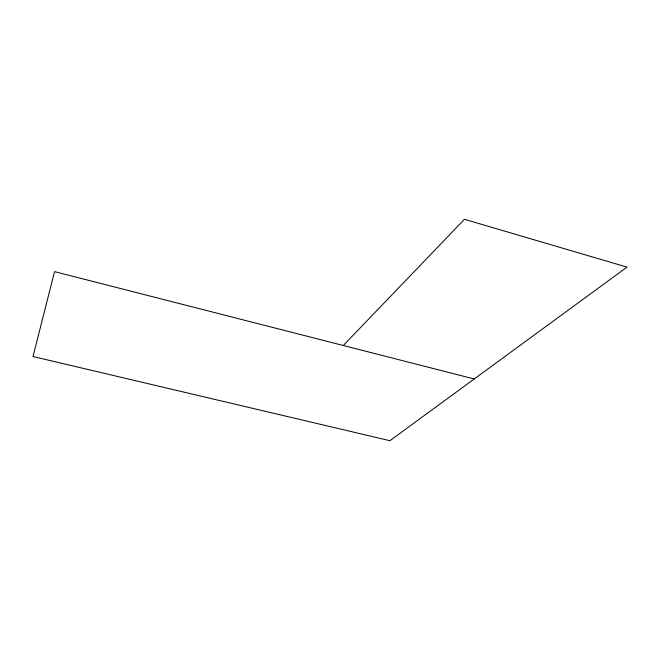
<?xml version="1.0" encoding="UTF-8"?>
<svg xmlns="http://www.w3.org/2000/svg" width="660" height="660" viewBox="0 0 660 660"><rect width="100%" height="100%" fill="white"/><g stroke="black" fill="none" stroke-linecap="round" stroke-linejoin="round"><path stroke-width="0.99" d="M343.291 345.493L464.45 219.301L627 267.127L389.895 440.698L33 356.532L54.549 271.631L474.202 378.98"/></g></svg>
